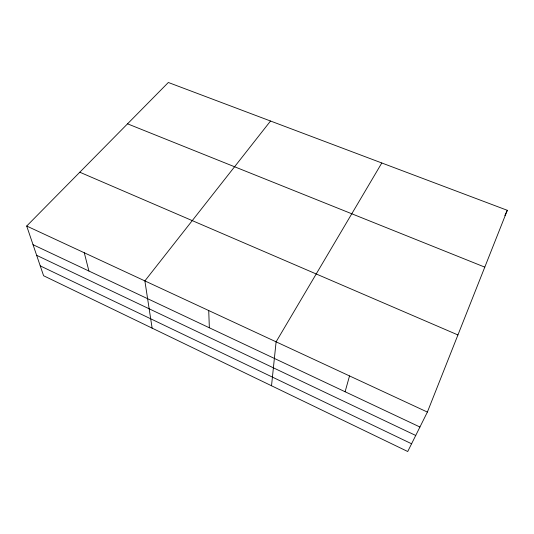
<?xml version="1.0" encoding="UTF-8"?>
<svg xmlns="http://www.w3.org/2000/svg" width="534" height="534" viewBox="0 0 534 534"><rect width="100%" height="100%" fill="white"/><g stroke="black" fill="none" stroke-linecap="round" stroke-linejoin="round"><path stroke-width="0.8" d="M271.519 385.768L276.105 341.833L381.803 162.977M345.104 391.756L349.53 375.923M427.38 412.074L507.3 210.303L168.343 82.483L26.7 226.036L43.594 275.744L407.729 451.517L427.38 412.074L26.7 226.036M504.864 215.549L507.3 210.303M270.531 121.018L144.881 280.904L152.123 328.13M127.553 123.828L484.792 267.133M79.8 172.215L457.932 334.952M33.041 244.699L419.938 427.02M36.659 255.332L415.732 435.464M40.244 265.879L411.587 443.781M84.285 252.769L88.911 271.025M208.727 310.548L209.348 327.783"/></g></svg>
